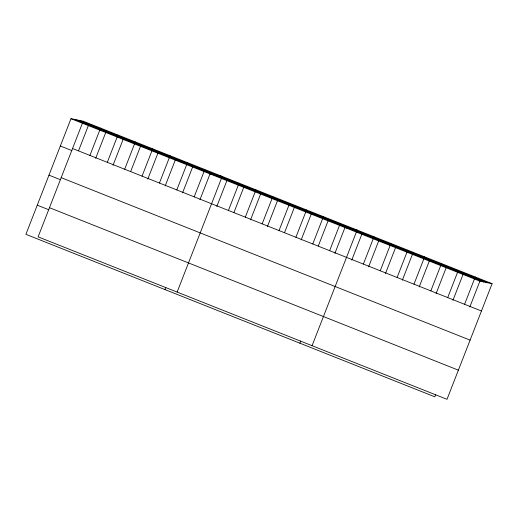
<?xml version="1.0" encoding="UTF-8"?>
<svg xmlns="http://www.w3.org/2000/svg" width="518" height="518" viewBox="0 0 518 518"><rect width="100%" height="100%" fill="white"/><g stroke="black" fill="none" stroke-linecap="round" stroke-linejoin="round"><path stroke-width="0.78" d="M83.191 121.199L38.105 236.843L447.015 399.313L492.1 283.67L83.191 121.199L70.985 118.687L25.9 234.33L434.809 396.801L435.664 394.619M78.581 150.693L88.364 125.589M89.918 155.419L100.57 128.101M95.668 158.34L105.743 132.498M107.297 162.322L117.949 135.004M113.047 165.242L123.122 139.4M124.676 169.231L135.327 141.913M130.717 171.413L140.501 146.309M142.055 176.133L152.706 148.815M147.805 179.053L157.88 153.211M159.434 183.042L170.085 155.724M165.184 185.956L175.259 160.114M176.813 189.944L187.464 162.626M182.563 192.864L192.638 167.023M194.192 196.853L204.843 169.528M164.931 289.575L165.779 287.386M199.942 199.767L210.017 173.925L222.222 176.437L177.13 292.081M216.809 206.468L226.884 180.627M228.438 210.457L239.089 183.139M233.968 212.432L243.751 187.328M245.305 217.159L255.957 189.841M250.544 219.872L260.619 194.03M262.173 223.86L272.824 196.542M267.411 226.573L277.486 200.731M279.04 230.562L289.691 203.244M284.57 232.537L294.353 207.44M295.907 237.263L306.559 209.945M301.146 239.983L311.221 214.141M312.775 243.965L323.426 216.647M318.305 245.946L328.088 220.843M329.642 250.667L340.294 223.349M299.87 343.188L300.718 340.999M334.881 253.386L344.956 227.544L357.161 230.05L312.069 345.7M351.748 260.088L361.823 234.246M363.377 264.07L374.028 236.752M368.615 266.789L378.69 240.948M380.244 270.772L390.896 243.454M385.483 273.491L395.558 247.649M397.112 277.473L407.763 250.155M402.35 280.193L412.425 254.351M413.979 284.175L424.63 256.857M419.217 286.894L429.292 261.053M430.846 290.876L441.498 263.558M436.085 293.596L446.16 267.754M447.714 297.585L458.365 270.26M452.952 300.298L463.027 274.456M464.581 304.286L475.233 276.968M469.82 306.999L479.895 281.157L492.1 283.67M79.163 120.37L488.073 282.841M75.013 119.516L483.922 281.986M70.985 118.687L479.895 281.157M72.539 148.517L481.449 310.988M60.341 146.005L71.924 150.608M61.176 177.661L470.085 340.132M48.97 175.155L60.561 179.759M49.469 207.692L458.378 370.163M37.264 205.186L48.847 209.79"/></g></svg>
